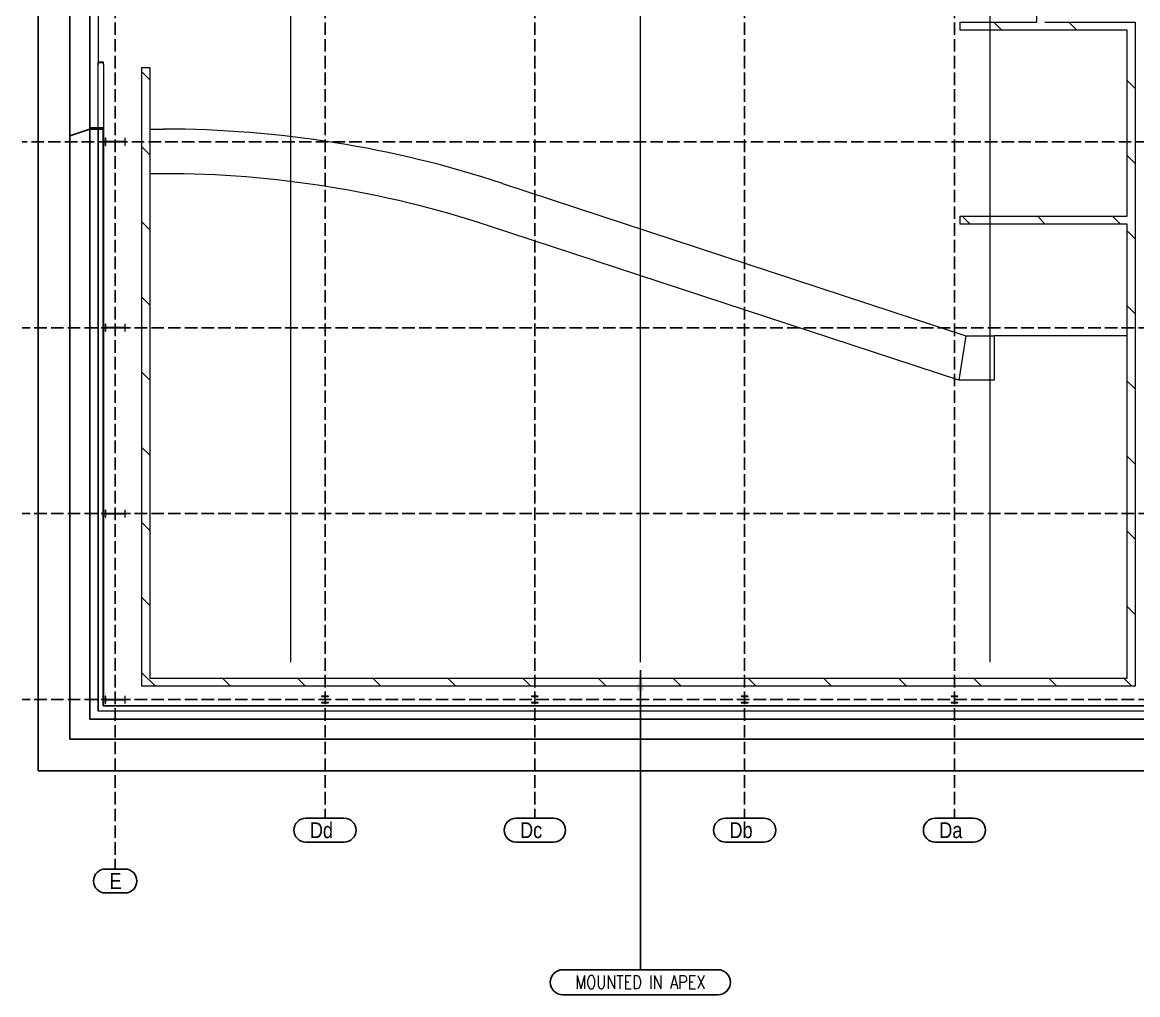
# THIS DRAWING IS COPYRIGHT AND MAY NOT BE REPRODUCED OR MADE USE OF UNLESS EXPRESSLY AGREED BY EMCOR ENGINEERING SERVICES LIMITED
# Model space of a CAD drawing. Header units: millimetres. Extents: x 91119 to 792617, y 23924 to 150567.
# Drawn here: x 614302 to 656303, y 23924 to 60536 of the extents above; entities that cross this region are included whole.
import ezdxf

# ---------------------------------------------------------------- set-up
doc = ezdxf.new("R2010")
doc.units = ezdxf.units.MM
doc.header["$LTSCALE"] = 100
for name, pattern in [('121217 IES and EMR$0$XKITLINE00', [0]), ('121217 IES and EMR$0$XKITLINE03', [6.299213, 4.724409, -1.574803]), ('DASHED', [19.05, 12.7, -6.35])]:
    doc.linetypes.add(name, pattern=pattern)
doc.layers.add('121217 IES and EMR$0$G3 Fab Prts-22 Door-Plan', color=7, linetype='Continuous', lineweight=5)
for name, color, linetype in [('121217 IES and EMR$0$grid', 8, 'Continuous'), ('121217 IES and EMR$0$layout', 8, 'Continuous'), ('121217 IES and EMR$0$Xref', 8, 'Continuous'), ('FA', 1, 'Continuous'), ('Lighting', 5, 'Continuous')]:
    doc.layers.add(name, color=color, linetype=linetype)
doc.styles.add('121217 IES and EMR$0$CENTURY_GOTHIC', font='GOTHIC.TTF')
doc.styles.add('ROMANS', font='romans.shx', dxfattribs={"width": 0.8, "height": 2.5})
doc.styles.get("Standard").update_dxf_attribs({"font": '', "width": 0.9, "height": 2.5})
doc.styles.get('Standard').set_extended_font_data('@Arial Unicode MS')
doc.dimstyles.new('1-100', dxfattribs={"dimtxt": 250, "dimasz": 250, "dimexe": 10, "dimexo": 10, "dimgap": 10, "dimtad": 0, "dimtih": 1, "dimtoh": 1, "dimzin": 0, "dimdsep": 46, "dimtxsty": 'Standard', "dimcen": 0.09, "dimclrd": 256, "dimclre": 256, "dimclrt": 256, "dimadec": 0, "dimazin": 0, "dimtfac": 1, "dimtofl": 0, "dimtmove": 0, "dimatfit": 3, "dimfxl": 0, "dimtolj": 1, "dimtzin": 0, "dimarcsym": 0})

# ---------------------------------------------------------------- blocks, each defined once
blk = doc.blocks.new('121217 IES and EMR$0$Group-104-1')
at = {"layer": '121217 IES and EMR$0$G3 Fab Prts-22 Door-Plan', "color": 7, "linetype": 'Continuous', "lineweight": 5, "transparency": 33554687}
for p, q in [((-3000, 250.5), (-3000, -250.5)), ((3000, 250.5), (3000, -250.5))]:
    blk.add_line(p, q, dxfattribs=at)
blk = doc.blocks.new('121217 IES and EMR$0$Group-105-1')
at = {"layer": '121217 IES and EMR$0$G3 Fab Prts-22 Door-Plan', "color": 7, "linetype": 'Continuous', "lineweight": 5, "transparency": 33554687, "flags": 128}
for points in [[(-3000, 250.5), (-2958, 250.5), (-2958, -250.5), (-3000, -250.5)], [(2958, 250.5), (3000, 250.5), (3000, -250.5), (2958, -250.5)]]:
    blk.add_lwpolyline(points, close=True, dxfattribs=at)

msp = doc.modelspace()

# ---------------------------------------------------------------- linework, layer by layer
for points in [[(634655, 24864), (640498, 24864)], [(634655, 24864), (640498, 24864)], [(640498, 23924), (634655, 23924)], [(640498, 23924), (634655, 23924)]]:
    msp.add_lwpolyline(points)
for centre, start, end in [((634655, 24394), 90, 270), ((634655, 24394), 90, 270), ((640498, 24394), 270, 90), ((640498, 24394), 270, 90)]:
    msp.add_arc(centre, 470, start, end)
at = {"layer": '121217 IES and EMR$0$grid', "linetype": '121217 IES and EMR$0$XKITLINE03'}
for p, q in [((617802, 128565), (617802, 28655)), ((625702, 128565), (625702, 30568)), ((633602, 128565), (633602, 30568)), ((641502, 128565), (641502, 30568)), ((649402, 128565), (649402, 30568)), ((768187, 56036), (614302, 56036)), ((790973, 49036), (614302, 49036)), ((790973, 42036), (614302, 42036)), ((790973, 35036), (614302, 35036))]:
    msp.add_line(p, q, dxfattribs=at)
at = {"layer": '121217 IES and EMR$0$grid', "linetype": '121217 IES and EMR$0$XKITLINE00'}
for p, q in [((624980, 30568), (626423, 30568)), ((632895, 30568), (634308, 30568)), ((640781, 30568), (642222, 30568)), ((648681, 30568), (650123, 30568)), ((624980, 29668), (626423, 29668)), ((632895, 29668), (634308, 29668)), ((640781, 29668), (642222, 29668)), ((648681, 29668), (650123, 29668)), ((617437, 28655), (618166, 28655)), ((617437, 27755), (618166, 27755))]:
    msp.add_line(p, q, dxfattribs=at)
for centre, start, end in [((624980, 30118), 90, 270), ((626423, 30118), 270, 90), ((632895, 30118), 90, 270), ((634308, 30118), 270, 90), ((640781, 30118), 90, 270), ((642222, 30118), 270, 90), ((648681, 30118), 90, 270), ((650123, 30118), 270, 90), ((617437, 28205), 90, 270), ((618166, 28205), 270, 90)]:
    msp.add_arc(centre, 450, start, end, dxfattribs=at)
at = {"layer": '121217 IES and EMR$0$layout', "transparency": 33554687}
for p, q in [((616096, 127742), (616096, 33549)), ((614896, 121508), (614896, 32349)), ((616096, 70308), (616096, 33549)), ((616846, 56518), (616846, 34299)), ((617347, 56518), (617347, 34800)), ((617347, 34800), (659690, 34800)), ((786669, 34299), (616846, 34299)), ((616846, 34299), (659690, 34299)), ((787419, 33549), (616096, 33549)), ((697392, 33549), (616096, 33549)), ((788619, 32349), (614896, 32349))]:
    msp.add_line(p, q, dxfattribs=at)
at = {"layer": '121217 IES and EMR$0$layout'}
for p, q in [((616846, 34299), (616846, 126992)), ((616096, 56268), (616096, 69866)), ((616846, 69518), (616846, 56518)), ((616846, 56518), (616096, 56268)), ((617096, 56518), (616846, 56518)), ((616846, 56518), (616846, 56518)), ((616846, 56518), (616846, 56518)), ((617096, 56518), (617347, 56518)), ((617347, 56518), (617347, 56518)), ((617347, 56518), (617347, 56518)), ((786669, 34299), (616846, 34299))]:
    msp.add_line(p, q, dxfattribs=at)
at = {"layer": '121217 IES and EMR$0$layout', "linetype": 'Continuous', "lineweight": 5, "transparency": 33554687}
for p, q in [((616846, 56518), (616846, 56560)), ((617347, 56560), (616846, 56560)), ((617162, 56518), (617162, 34615)), ((617162, 56518), (617162, 34615)), ((617347, 56518), (617347, 56560)), ((617162, 34615), (659690, 34615))]:
    msp.add_line(p, q, dxfattribs=at)
at = {"layer": '121217 IES and EMR$0$Xref', "linetype": 'Continuous', "lineweight": 20}
for p, q in [((652502, 60536), (652502, 69636)), ((617162, 67036), (617162, 59036)), ((649602, 60536), (652502, 60536)), ((649602, 60536), (649602, 60236)), ((652802, 60536), (656202, 60536)), ((656202, 60536), (656202, 35536)), ((655902, 60236), (649602, 60236)), ((655902, 53236), (655902, 60236)), ((617162, 34596), (617162, 58946)), ((617362, 58946), (617362, 34796)), ((618802, 35536), (618802, 58836)), ((618802, 58836), (619102, 58836)), ((619102, 58836), (619102, 35836)), ((619102, 56515), (619621, 56515)), ((619102, 54837), (619102, 35836)), ((619621, 54837), (619102, 54837)), ((632381, 54472), (649831, 48736)), ((649602, 53236), (649602, 52936)), ((649602, 53236), (655902, 53236)), ((655902, 52936), (649602, 52936)), ((655902, 35836), (655902, 52936)), ((649563, 47058), (631857, 52878)), ((649831, 48736), (649563, 47058)), ((649831, 48736), (650902, 48736)), ((655902, 48736), (650902, 48736)), ((650902, 48736), (650902, 47058)), ((655902, 35836), (655902, 48736)), ((650902, 47058), (649563, 47058)), ((619102, 35836), (655902, 35836)), ((619102, 35836), (655902, 35836)), ((656202, 35536), (618802, 35536)), ((659702, 34596), (617162, 34596)), ((617362, 34796), (657952, 34796))]:
    msp.add_line(p, q, dxfattribs=at)
at = {"layer": '121217 IES and EMR$0$Xref', "linetype": 'Continuous', "lineweight": 0}
for p, q in [((650881, 60536), (651181, 60236)), ((653710, 60536), (654010, 60236)), ((618802, 58675), (619102, 58375)), ((655902, 58344), (656202, 58044)), ((617966, 56043), (617953, 56030)), ((618802, 55846), (619102, 55546)), ((655902, 55516), (656202, 55216)), ((618802, 53018), (619102, 52718)), ((649696, 53236), (649996, 52936)), ((652524, 53236), (652824, 52936)), ((655353, 53236), (655653, 52936)), ((655902, 52687), (656202, 52387)), ((618802, 50189), (619102, 49889)), ((655902, 49859), (656202, 49559)), ((618802, 47361), (619102, 47061)), ((655902, 47030), (656202, 46730)), ((618802, 44533), (619102, 44233)), ((655902, 44202), (656202, 43902)), ((618108, 42043), (618095, 42030)), ((618179, 42113), (618161, 42096)), ((618802, 41704), (619102, 41404)), ((655902, 41374), (656202, 41074)), ((618802, 38876), (619102, 38576)), ((655902, 38545), (656202, 38245)), ((618802, 36047), (619313, 35536)), ((621841, 35836), (622141, 35536)), ((624669, 35836), (624969, 35536)), ((627498, 35836), (627798, 35536)), ((630326, 35836), (630626, 35536)), ((633155, 35836), (633455, 35536)), ((635983, 35836), (636283, 35536)), ((638812, 35836), (639112, 35536)), ((641640, 35836), (641940, 35536)), ((644468, 35836), (644768, 35536)), ((647297, 35836), (647597, 35536)), ((650125, 35836), (650425, 35536)), ((652954, 35836), (653254, 35536)), ((655782, 35836), (656082, 35536)), ((633617, 34924), (633604, 34912))]:
    msp.add_line(p, q, dxfattribs=at)
at = {"layer": '121217 IES and EMR$0$Xref', "linetype": 'Continuous', "lineweight": 15}
for p, q in [((617362, 59036), (617162, 59036)), ((617162, 58946), (617162, 59036)), ((617162, 58946), (617176, 58946)), ((617176, 58946), (617176, 59017)), ((617188, 59029), (617336, 59029)), ((617348, 59017), (617348, 58946)), ((617348, 58946), (617362, 58946)), ((617362, 58946), (617362, 59036)), ((617425, 56169), (617425, 55904)), ((617442, 56169), (617425, 56169)), ((617425, 55904), (617442, 55904)), ((617442, 56059), (617442, 56169)), ((617442, 55904), (617442, 56013)), ((618145, 56043), (617459, 56043)), ((617459, 56030), (618145, 56030)), ((618161, 56169), (618161, 56059)), ((618179, 56169), (618161, 56169)), ((618161, 56013), (618161, 55904)), ((618161, 55904), (618179, 55904)), ((618179, 55904), (618179, 56169)), ((617425, 49169), (617425, 48904)), ((617442, 49169), (617425, 49169)), ((617442, 49059), (617442, 49169)), ((618161, 49169), (618161, 49059)), ((618179, 49169), (618161, 49169)), ((618179, 48904), (618179, 49169)), ((617425, 48904), (617442, 48904)), ((617442, 48904), (617442, 49013)), ((618145, 49043), (617459, 49043)), ((617459, 49030), (618145, 49030)), ((618161, 49013), (618161, 48904)), ((618161, 48904), (618179, 48904)), ((617425, 42169), (617425, 41904)), ((617442, 42169), (617425, 42169)), ((617442, 42059), (617442, 42169)), ((617442, 41904), (617442, 42013)), ((618145, 42043), (617459, 42043)), ((617459, 42030), (618145, 42030)), ((618161, 42169), (618161, 42059)), ((618179, 42169), (618161, 42169)), ((618161, 42013), (618161, 41904)), ((618179, 41904), (618179, 42169)), ((617425, 41904), (617442, 41904)), ((618161, 41904), (618179, 41904)), ((617425, 35169), (617425, 34904)), ((617442, 35169), (617425, 35169)), ((617425, 34904), (617442, 34904)), ((617442, 35059), (617442, 35169)), ((617442, 34904), (617442, 35013)), ((618145, 35043), (617459, 35043)), ((617459, 35030), (618145, 35030)), ((618161, 35169), (618161, 35059)), ((618179, 35169), (618161, 35169)), ((618161, 35013), (618161, 34904)), ((618161, 34904), (618179, 34904)), ((618179, 34904), (618179, 35169)), ((625573, 35161), (625573, 35149)), ((625831, 35161), (625573, 35161)), ((625573, 35149), (625683, 35149)), ((625573, 34924), (625573, 34912)), ((625683, 34924), (625573, 34924)), ((625573, 34912), (625831, 34912)), ((625696, 35137), (625696, 34936)), ((625708, 34936), (625708, 35137)), ((625720, 35149), (625831, 35149)), ((625831, 34924), (625720, 34924)), ((625831, 35149), (625831, 35161)), ((625831, 34912), (625831, 34924)), ((633473, 35161), (633473, 35149)), ((633731, 35161), (633473, 35161)), ((633473, 35149), (633583, 35149)), ((633473, 34924), (633473, 34912)), ((633583, 34924), (633473, 34924)), ((633473, 34912), (633731, 34912)), ((633596, 35137), (633596, 34936)), ((633608, 34936), (633608, 35137)), ((633620, 35149), (633731, 35149)), ((633731, 34924), (633620, 34924)), ((633731, 35149), (633731, 35161)), ((633731, 34912), (633731, 34924)), ((641373, 35161), (641373, 35149)), ((641631, 35161), (641373, 35161)), ((641373, 35149), (641483, 35149)), ((641373, 34924), (641373, 34912)), ((641483, 34924), (641373, 34924)), ((641373, 34912), (641631, 34912)), ((641496, 35137), (641496, 34936)), ((641508, 34936), (641508, 35137)), ((641520, 35149), (641631, 35149)), ((641631, 34924), (641520, 34924)), ((641631, 35149), (641631, 35161)), ((641631, 34912), (641631, 34924)), ((649273, 35161), (649273, 35149)), ((649531, 35161), (649273, 35161)), ((649273, 35149), (649383, 35149)), ((649273, 34924), (649273, 34912)), ((649383, 34924), (649273, 34924)), ((649273, 34912), (649531, 34912)), ((649396, 35137), (649396, 34936)), ((649408, 34936), (649408, 35137)), ((649420, 35149), (649531, 35149)), ((649531, 34924), (649420, 34924)), ((649531, 35149), (649531, 35161)), ((649531, 34912), (649531, 34924))]:
    msp.add_line(p, q, dxfattribs=at)
for centre, radius, start, end in [((617188, 59017), 12, 90, 180), ((617336, 59017), 12, 0, 90), ((617459, 56059), 16.5, 180, 270), ((617459, 56013), 16.5, 90, 180), ((618145, 56059), 16.5, 270, 0), ((618145, 56013), 16.5, 0, 90), ((617459, 49059), 16.5, 180, 270), ((617459, 49013), 16.5, 90, 180), ((618145, 49059), 16.5, 270, 0), ((618145, 49013), 16.5, 0, 90), ((617459, 42059), 16.5, 180, 270), ((617459, 42013), 16.5, 90, 180), ((618145, 42059), 16.5, 270, 0), ((618145, 42013), 16.5, 0, 90), ((617459, 35059), 16.5, 180, 270), ((617459, 35013), 16.5, 90, 180), ((618145, 35059), 16.5, 270, 0), ((618145, 35013), 16.5, 0, 90), ((625683, 35137), 12.7, 0, 90), ((625683, 34936), 12.7, 270, 0), ((625720, 35137), 12.7, 90, 180), ((625720, 34936), 12.7, 180, 270), ((633583, 35137), 12.7, 0, 90), ((633583, 34936), 12.7, 270, 0), ((633620, 35137), 12.7, 90, 180), ((633620, 34936), 12.7, 180, 270), ((641483, 35137), 12.7, 0, 90), ((641483, 34936), 12.7, 270, 0), ((641520, 35137), 12.7, 90, 180), ((641520, 34936), 12.7, 180, 270), ((649383, 35137), 12.7, 0, 90), ((649383, 34936), 12.7, 270, 0), ((649420, 35137), 12.7, 90, 180), ((649420, 34936), 12.7, 180, 270)]:
    msp.add_arc(centre, radius, start, end, dxfattribs=at)
at = {"layer": '121217 IES and EMR$0$Xref', "linetype": 'Continuous', "lineweight": 20}
for radius in [40865, 39186]:
    msp.add_arc((619621, 15651), radius, 71.8049, 90, dxfattribs=at)
at = {"layer": 'FA', "linetype": 'DASHED', "ltscale": 0.5, "const_width": 50}
for points in [[(630822, 116172), (630822, 115743, -0.414214), (630622, 115543), (624610, 115543, 0.414214), (624410, 115343), (624410, 36437)], [(631164, 116172), (631164, 115743, 0.414214), (631364, 115543), (637376, 115543, -0.414214), (637576, 115343), (637576, 36437)]]:
    msp.add_lwpolyline(points, format="xyb", dxfattribs=at)
msp.add_lwpolyline([(650743, 36437), (650743, 114001)], dxfattribs=at)

# ---------------------------------------------------------------- block references
at = {"layer": '121217 IES and EMR$0$layout', "transparency": 33554687, "rotation": 270.0000443962296}
for name in ['121217 IES and EMR$0$Group-104-1', '121217 IES and EMR$0$Group-105-1']:
    msp.add_blockref(name, (617096, 59518), dxfattribs=at)

# ---------------------------------------------------------------- texts
at = {"layer": '121217 IES and EMR$0$grid', "style": '121217 IES and EMR$0$CENTURY_GOTHIC', "width": 0.85}
for s, p in [('Dd', (625130, 29818)), ('Dc', (633045, 29818)), ('Db', (640931, 29818)), ('Da', (648831, 29818)), ('E', (617587, 27905))]:
    msp.add_text(s, height=600, dxfattribs=at).set_placement(p)
at = {"layer": 'Lighting', "color": 0, "insert": (637576, 24394), "char_height": 500, "width": 7884.62, "attachment_point": 5, "style": 'ROMANS'}
msp.add_mtext('MOUNTED IN APEX', dxfattribs=at)

# ---------------------------------------------------------------- leaders
msp.add_leader([(637576, 36140), (637576, 24864)], dimstyle='1-100', override={"dimasz": 750, "dimgap": 10, "dimtad": 0})
msp.add_leader([(637576, 36140), (637576, 24864)], dimstyle='1-100', override={"dimasz": 750, "dimgap": 10, "dimtad": 0})

doc.saveas('drawing.dxf')
